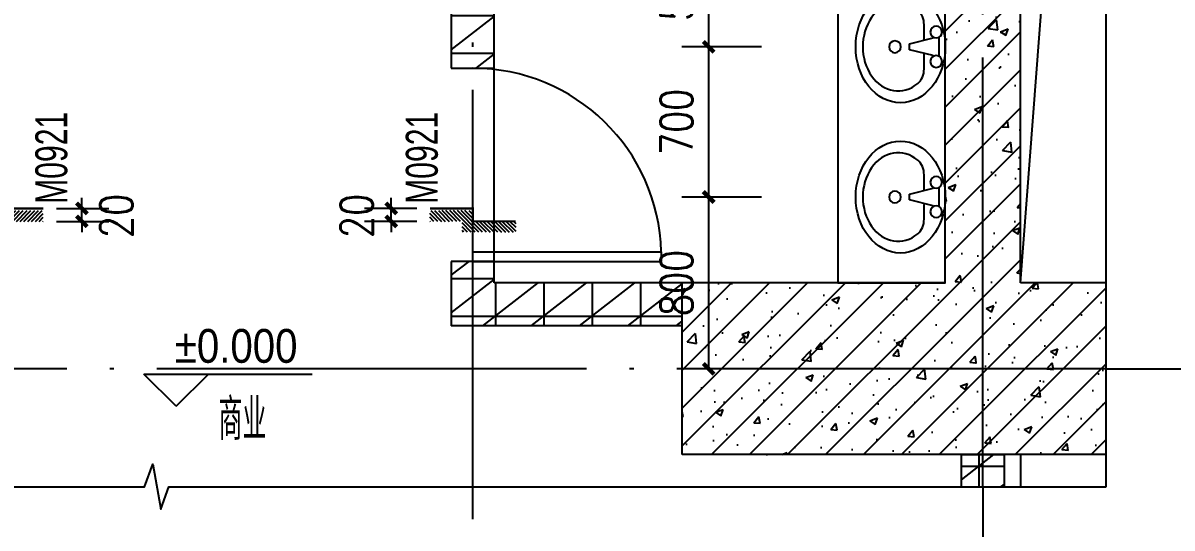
# Model space of a CAD drawing. Extents: x 718358 to 1668613, y -348838 to -159582.
# Drawn here: x 825773 to 831123, y -193662 to -191310 of the extents above; entities that cross this region are included whole.
import ezdxf

# ---------------------------------------------------------------- set-up
doc = ezdxf.new("R2010")
doc.units = 0
doc.header["$LTSCALE"] = 1000
doc.linetypes.add('DOTE', pattern=[2.42, 2, -0.2, 0.02, -0.2])
for name, color, linetype in [('建-厨卫用具', 66, 'Continuous'), ('建-墙体', 2, 'Continuous'), ('建-尺寸', 73, 'Continuous'), ('建-影线', 8, 'Continuous'), ('建-房间名', 7, 'Continuous'), ('建-柱子', 6, 'Continuous'), ('建-标高', 3, 'Continuous'), ('建-符号', 3, 'Continuous'), ('建-符号说明', 7, 'Continuous'), ('建-轴标', 3, 'Continuous'), ('建-轴网', 14, 'DOTE'), ('建-门窗', 4, 'Continuous'), ('建-门窗-编号', 7, 'Continuous'), ('车位', 5, 'Continuous'), ('高差符号', 7, 'Continuous')]:
    doc.layers.add(name, color=color, linetype=linetype)
doc.styles.add('_TCH_DIM', font='gt单线西文.shx', dxfattribs={"width": 0.8, "bigfont": 'gt单线中文.shx'})
doc.styles.add('_TCH_WINDOW', font='gt单线西文.shx', dxfattribs={"height": 3.5, "bigfont": 'gt单线中文.shx'})
doc.styles.add('DIM_FONT', font='SIMPLEX.shx', dxfattribs={"width": 0.8, "bigfont": 'GBCBIG.shx'})
doc.dimstyles.new('DIMN50', dxfattribs={"dimscale": 0.5, "dimtxt": 300, "dimasz": 100, "dimexe": 250, "dimexo": 300, "dimgap": 150, "dimtad": 1, "dimdec": 0, "dimzin": 0, "dimdsep": 46, "dimtxsty": 'DIM_FONT', "dimblk": 'ARCHTICK', "dimcen": 0.09, "dimdle": 1, "dimclrt": 7, "dimazin": 2, "dimtfac": 1, "dimtdec": 0, "dimtix": 1, "dimtmove": 2, "dimatfit": 3, "dimldrblk": 'ARCHTICK', "dimfxl": 1, "dimtolj": 1, "dimtzin": 0, "dimarcsym": 0})
pattern_1 = [(0, (0, 0), (0, 175), []), (37.875, (200, 0), (-84.807639, 109.038328), []), (90, (200, 0), (-225, 1e-14), [])]
pattern_2 = [(45, (0, 0), (-88.388348, 88.388348), []), (50, (0, 0), (358.63009, -31.37607), [37.5, -412.5]), (355, (0, 0), (-69.37567, 376.09607), [30, -330]), (100.4514, (29.9, -2.6), (289.25469, 344.71977), [31.8701, -350.57106]), (46.1842, (0, 100), (533.62052, -82.7595), [56.25, -618.75]), (96.6356, (44.47, 93.1), (467.33135, 487.05894), [47.80514, -525.8565]), (351.1842, (0, 100), (467.33097, 487.0593), [45, -495]), (21, (50, 75), (298.45353, -201.30945), [37.5, -412.5]), (326, (50, 75), (121.65767, 362.57502), [30, -330]), (71.4514, (74.87, 58.22), (420.11131, 161.26525), [31.8701, -350.57106]), (37.5, (0, 0), (6.079928, 166.446927), [0, -326, 0, -335, 0, -331.25]), (7.5, (0, 0), (131.53477, 197.205856), [0, -191, 0, -318.5, 0, -126.25]), (327.5, (-111.5, 0), (266.911218, -11.277436), [0, -125, 0, -390, 0, -517.5]), (317.5, (-161.5, 0), (291.593085, 50.05249), [0, -162.5, 0, -259, 0, -367.5])]

# ---------------------------------------------------------------- blocks, each defined once
blk = doc.blocks.new('10')
for p, q in [((-202131.7, 5644.9), (-202131.7, 5713.3)), ((-202201.8, 5569.4), (-202201.8, 5651.8)), ((-202064.5, 5624.3), (-202174.4, 5651.8)), ((-202064.5, 5596.9), (-202064.5, 5624.3)), ((-202174.4, 5569.4), (-202064.5, 5596.9)), ((-202131.7, 5507.9), (-202131.7, 5576.3))]:
    blk.add_line(p, q)
for centre in [(-202188.1, 5679.2), (-201995.9, 5610.6), (-202188.1, 5542)]:
    blk.add_circle(centre, 27.5)
at = {"extrusion": (0, 0, -1)}
for centre, major_axis, start_param, end_param in [((-202021.8, 5610.6), (0, 260.8), 3.141593, 9.424778), ((-202010.9, 5610.6), (0, 205.9), -0.589031, 3.730624), ((-202065.8, 5713.3), (0, 82.4), -1.570796, -0.589031), ((-202065.8, 5507.9), (0, 82.4), 3.730624, 4.712389)]:
    blk.add_ellipse(centre, major_axis=major_axis, ratio=0.8, start_param=start_param, end_param=end_param, dxfattribs=at)
blk = doc.blocks.new('_ArchTick')
at = {"color": 0, "linetype": 'ByBlock', "const_width": 0.4}
blk.add_lwpolyline([(-0.5, -0.5), (0.5, 0.5)], dxfattribs=at)
blk = doc.blocks.new('*D771')
at = {"layer": 'Defpoints', "color": 0, "transparency": 16777216}
for p in [(825779.1, -192173.7), (826047.4, -192173.7), (825779.1, -192233.7)]:
    blk.add_point(p, dxfattribs=at)
at = {"layer": '建-尺寸', "color": 0, "lineweight": -2, "transparency": 16777216}
for p, q in [((826047.4, -192173.7), (826047.4, -192123.7)), ((825929.1, -192173.7), (826172.4, -192173.7)), ((826047.4, -192233.7), (826047.4, -192173.7)), ((825929.1, -192233.7), (826172.4, -192233.7)), ((826047.4, -192233.7), (826047.4, -192283.7))]:
    blk.add_line(p, q, dxfattribs=at)
at = {"layer": '建-尺寸', "color": 0, "lineweight": -2, "transparency": 16777216, "xscale": 50, "yscale": 50, "zscale": 50}
for p, rotation in [((826047.4, -192173.7), 270), ((826047.4, -192233.7), 90)]:
    blk.add_blockref('_ArchTick', p, dxfattribs=dict(at, rotation=rotation))
at = {"layer": '建-尺寸', "color": 7, "transparency": 16777216, "insert": (826208.5, -192208.7), "char_height": 150, "attachment_point": 5, "rotation": 90, "style": 'DIM_FONT'}
blk.add_mtext('\\A1;20', dxfattribs=at)
blk = doc.blocks.new('*D772')
at = {"layer": 'Defpoints', "color": 0, "transparency": 16777216}
for p in [(827488.1, -192173.7), (827756.4, -192173.7), (827756.4, -192233.7)]:
    blk.add_point(p, dxfattribs=at)
at = {"layer": '建-尺寸', "color": 0, "lineweight": -2, "transparency": 16777216}
for p, q in [((827488.1, -192173.7), (827488.1, -192123.7)), ((827606.4, -192173.7), (827363.1, -192173.7)), ((827488.1, -192233.7), (827488.1, -192173.7)), ((827606.4, -192233.7), (827363.1, -192233.7)), ((827488.1, -192233.7), (827488.1, -192283.7))]:
    blk.add_line(p, q, dxfattribs=at)
at = {"layer": '建-尺寸', "color": 0, "lineweight": -2, "transparency": 16777216, "xscale": 50, "yscale": 50, "zscale": 50}
for p, rotation in [((827488.1, -192173.7), 270), ((827488.1, -192233.7), 90)]:
    blk.add_blockref('_ArchTick', p, dxfattribs=dict(at, rotation=rotation))
at = {"layer": '建-尺寸', "color": 7, "transparency": 16777216, "insert": (827326.9, -192208.7), "char_height": 150, "attachment_point": 5, "rotation": 90, "style": 'DIM_FONT'}
blk.add_mtext('\\A1;20', dxfattribs=at)
blk = doc.blocks.new('*D776')
at = {"layer": 'Defpoints', "color": 0, "transparency": 16777216}
for p in [(828966, -190870.5), (829361.3, -190870.5), (829361.3, -191420.5)]:
    blk.add_point(p, dxfattribs=at)
at = {"layer": '建-尺寸', "color": 0, "lineweight": -2, "transparency": 16777216}
for p, q in [((829211.3, -190870.5), (828841, -190870.5)), ((828966, -191421), (828966, -190870)), ((829211.3, -191420.5), (828841, -191420.5))]:
    blk.add_line(p, q, dxfattribs=at)
at = {"layer": '建-尺寸', "color": 0, "lineweight": -2, "transparency": 16777216, "xscale": 50, "yscale": 50, "zscale": 50}
for p, rotation in [((828966, -190870.5), 90), ((828966, -191420.5), 270)]:
    blk.add_blockref('_ArchTick', p, dxfattribs=dict(at, rotation=rotation))
at = {"layer": '建-尺寸', "color": 7, "transparency": 16777216, "insert": (828816, -191145.5), "char_height": 150, "attachment_point": 5, "rotation": 90, "style": 'DIM_FONT'}
blk.add_mtext('\\A1;550', dxfattribs=at)
blk = doc.blocks.new('*D777')
at = {"layer": 'Defpoints', "color": 0, "transparency": 16777216}
for p in [(828966, -191420.5), (829361.3, -191420.5), (829361.3, -192120.5)]:
    blk.add_point(p, dxfattribs=at)
at = {"layer": '建-尺寸', "color": 0, "lineweight": -2, "transparency": 16777216}
for p, q in [((829211.3, -191420.5), (828841, -191420.5)), ((828966, -192121), (828966, -191420)), ((829211.3, -192120.5), (828841, -192120.5))]:
    blk.add_line(p, q, dxfattribs=at)
at = {"layer": '建-尺寸', "color": 0, "lineweight": -2, "transparency": 16777216, "xscale": 50, "yscale": 50, "zscale": 50}
for p, rotation in [((828966, -191420.5), 90), ((828966, -192120.5), 270)]:
    blk.add_blockref('_ArchTick', p, dxfattribs=dict(at, rotation=rotation))
at = {"layer": '建-尺寸', "color": 7, "transparency": 16777216, "insert": (828816, -191770.5), "char_height": 150, "attachment_point": 5, "rotation": 90, "style": 'DIM_FONT'}
blk.add_mtext('\\A1;700', dxfattribs=at)
blk = doc.blocks.new('*D778')
at = {"layer": 'Defpoints', "color": 0, "transparency": 16777216}
for p in [(828966, -192120.5), (829361.3, -192120.5), (829361.3, -192920.5)]:
    blk.add_point(p, dxfattribs=at)
at = {"layer": '建-尺寸', "color": 0, "lineweight": -2, "transparency": 16777216}
for p, q in [((829211.3, -192120.5), (828841, -192120.5)), ((828966, -192921), (828966, -192120)), ((829211.3, -192920.5), (828841, -192920.5))]:
    blk.add_line(p, q, dxfattribs=at)
at = {"layer": '建-尺寸', "color": 0, "lineweight": -2, "transparency": 16777216, "xscale": 50, "yscale": 50, "zscale": 50}
for p, rotation in [((828966, -192120.5), 90), ((828966, -192920.5), 270)]:
    blk.add_blockref('_ArchTick', p, dxfattribs=dict(at, rotation=rotation))
at = {"layer": '建-尺寸', "color": 7, "transparency": 16777216, "insert": (828816, -192520.5), "char_height": 150, "attachment_point": 5, "rotation": 90, "style": 'DIM_FONT'}
blk.add_mtext('\\A1;800', dxfattribs=at)

msp = doc.modelspace()

# ---------------------------------------------------------------- hatches: boundary and pattern name
at = {"layer": '建-影线'}
h = msp.add_hatch(dxfattribs=at)
h.set_pattern_fill('钢筋混凝土', color=256, scale=50, style=0)
h.set_pattern_definition(pattern_2)
h.paths.add_polyline_path([(830217.7, -192787.1), (830417.7, -192520.5), (830417.7, -188920.5), (830067.7, -188920.5), (830067.7, -192520.5)])
h = msp.add_hatch(dxfattribs=at)
h.set_pattern_fill('空心砖', color=256, scale=50, style=0)
h.set_pattern_definition(pattern_1)
h.paths.add_polyline_path([(827767.7, -190420.5), (827767.7, -191520.5), (827967.7, -191520.5), (827967.7, -190320.5), (827834.4, -190320.5)])
h = msp.add_hatch(dxfattribs=at)
h.set_pattern_fill('空心砖', color=256, scale=50, style=0)
h.set_pattern_definition(pattern_1)
h.paths.add_polyline_path([(827967.7, -192520.5), (827967.7, -192420.5), (827767.7, -192420.5), (827767.7, -192720.5)])
h = msp.add_hatch(dxfattribs=at)
h.set_pattern_fill('空心砖', color=256, scale=50, style=0)
h.set_pattern_definition(pattern_1)
h.paths.add_polyline_path([(828842.7, -192520.5), (827967.7, -192520.5), (827767.7, -192720.5), (828842.7, -192720.5)])
h = msp.add_hatch(dxfattribs=at)
h.set_pattern_fill('钢筋混凝土', color=256, scale=50, style=0)
h.set_pattern_definition(pattern_2)
h.paths.add_polyline_path([(830217.7, -192787.1), (830067.7, -192520.5), (828842.7, -192520.5), (828842.7, -193320.5), (830167.7, -193320.5)])
h = msp.add_hatch(dxfattribs=at)
h.set_pattern_fill('钢筋混凝土', color=256, scale=50, style=0)
h.set_pattern_definition(pattern_2)
h.paths.add_polyline_path([(830817.1, -192520.5), (830417.7, -192520.5), (830217.7, -192787.1), (830167.7, -193320.5), (830817.1, -193320.5)])
h = msp.add_hatch(dxfattribs=at)
h.set_pattern_fill('空心砖', color=256, scale=50, style=0)
h.set_pattern_definition(pattern_1)
h.paths.add_polyline_path([(830342.7, -193469.8), (830342.7, -193320.5), (830142.7, -193320.5), (830142.7, -193469.8)])
at = {"layer": '高差符号'}
h = msp.add_hatch(dxfattribs=at)
h.set_pattern_fill('ANSI31', color=256, scale=100, angle=360, style=0)
h.set_pattern_definition([(45, (1047288.368, 550856.309), (-8.83883476, 8.83883476), [])])
h.paths.add_polyline_path([(825717.7, -192233.7), (825867.7, -192233.7), (825867.7, -192183.7), (825667.7, -192183.7), (825667.7, -192233.7), (825467.7, -192233.7), (825467.7, -192283.7), (825717.7, -192283.7)])
h = msp.add_hatch(dxfattribs=at)
h.set_pattern_fill('ANSI31', color=256, scale=100, angle=360, style=0)
h.set_pattern_definition([(135, (606247.077, 550856.309), (8.83883476, 8.83883476), [])])
h.paths.add_polyline_path([(827817.7, -192233.7), (827667.7, -192233.7), (827667.7, -192183.7), (827867.7, -192183.7), (827867.7, -192233.7), (828067.7, -192233.7), (828067.7, -192283.7), (827817.7, -192283.7)])

# ---------------------------------------------------------------- linework, layer by layer
at = {"layer": '建-厨卫用具'}
msp.add_lwpolyline([(829567.7, -190870.5), (829567.7, -192520.5), (830067.7, -192520.5), (830067.7, -190870.5)], close=True, dxfattribs=at)
at = {"layer": '建-墙体'}
for p, q in [((827967.7, -191520.5), (827967.7, -190320.5)), ((827767.7, -190420.5), (827767.7, -191520.5)), ((827767.7, -191520.5), (827967.7, -191520.5)), ((827967.7, -192420.5), (827767.7, -192420.5)), ((827767.7, -192420.5), (827767.7, -192720.5)), ((827967.7, -192520.5), (827967.7, -192420.5)), ((828842.7, -192520.5), (827967.7, -192520.5)), ((828842.7, -192720.5), (828842.7, -192520.5)), ((828842.7, -192720.5), (827767.7, -192720.5)), ((830142.7, -193469.8), (830142.7, -193320.5)), ((830142.7, -193320.5), (830342.7, -193320.5)), ((830342.7, -193469.8), (830342.7, -193320.5))]:
    msp.add_line(p, q, dxfattribs=at)
at = {"layer": '建-柱子'}
for p, q in [((830067.7, -192520.5), (830067.7, -188920.5)), ((830417.7, -192520.5), (830417.7, -188920.5)), ((830067.7, -192520.5), (828842.7, -192520.5)), ((828842.7, -193320.5), (828842.7, -192520.5)), ((830817.1, -192520.5), (830417.7, -192520.5)), ((830167.7, -193320.5), (828842.7, -193320.5)), ((830817.1, -193320.5), (830167.7, -193320.5))]:
    msp.add_line(p, q, dxfattribs=at)
at = {"layer": '建-标高'}
for p, q in [((826486.8, -193095.2), (826336.8, -192945.2)), ((826336.8, -192945.2), (827119.3, -192945.2)), ((826486.8, -193095.2), (826636.8, -192945.2))]:
    msp.add_line(p, q, dxfattribs=at)
at = {"layer": '建-符号'}
for points in [[(830817.1, -193469.8), (830817.1, -189407.4), (830712.1, -189369.2), (830922.1, -189332.2), (830817.1, -189294.9), (830817.1, -185232.5)], [(821974.2, -193469.8), (826339.4, -193469.8), (826377.6, -193364.8), (826414.7, -193574.8), (826451.9, -193469.8), (830817.1, -193469.8)]]:
    msp.add_lwpolyline(points, dxfattribs=at)
at = {"layer": '建-轴标'}
for p, q in [((830817.1, -192920.5), (832026.9, -192920.5)), ((830242.7, -193469.8), (830242.7, -194902.6))]:
    msp.add_line(p, q, dxfattribs=at)
at = {"layer": '建-轴网'}
for p, q in [((830242.7, -193469.8), (830242.7, -185232.5)), ((827867.7, -193620.5), (827867.7, -187925)), ((830817.1, -192920.5), (821974.2, -192920.5))]:
    msp.add_line(p, q, dxfattribs=at)
at = {"layer": '建-门窗'}
for p, q in [((827967.7, -192420.5), (827967.7, -191520.5)), ((827867.7, -192420.5), (827867.7, -192375.5)), ((827867.7, -192375.5), (828745.2, -192375.5)), ((828745.2, -192375.5), (828745.2, -192420.5)), ((827867.7, -192420.5), (828745.2, -192420.5))]:
    msp.add_line(p, q, dxfattribs=at)
msp.add_lwpolyline([(830417.7, -192520.5), (830639.1, -189608.7), (830817.1, -189478.4)], dxfattribs=at)
msp.add_arc((827867.7, -192398), 877.5, 1.4693, 90, dxfattribs=at)
at = {"layer": '车位'}
msp.add_lwpolyline([(830817.1, -193320.5), (830417.7, -193320.5), (830417.7, -193469.8)], dxfattribs=at)
at = {"layer": '高差符号', "const_width": 10}
for points in [[(825867.7, -192173.7), (825667.7, -192173.7), (825667.7, -192233.7), (825467.7, -192233.7)], [(827667.7, -192173.7), (827867.7, -192173.7), (827867.7, -192233.7), (828067.7, -192233.7)]]:
    msp.add_lwpolyline(points, dxfattribs=at)

# ---------------------------------------------------------------- block references
at = {"layer": '建-厨卫用具', "xscale": -1, "rotation": 0.0001195283104493683}
for p in [(627837.2, -197031.5), (627837.2, -197731.5)]:
    msp.add_blockref('10', p, dxfattribs=at)

# ---------------------------------------------------------------- texts
at = {"layer": '建-房间名', "style": 'DIM_FONT', "width": 0.8}
msp.add_text('商业', height=192.91, dxfattribs=at).set_placement((826684.2, -193253))
at = {"layer": '建-符号说明', "style": '_TCH_DIM', "width": 0.888889}
msp.add_text('%%P0.000', height=157.5, dxfattribs=at).set_placement((826480.3, -192892.7))
at = {"layer": '建-门窗-编号', "style": '_TCH_WINDOW', "width": 0.705882}
for p in [(825979.6, -192152.5), (827704.6, -192152.5)]:
    msp.add_text('M0921', height=148.75, rotation=90, dxfattribs=at).set_placement(p)

# ---------------------------------------------------------------- dimensions: what is measured, and where the dimension line sits
at = {"layer": '建-尺寸'}
for p1, p2, picture, middle in [((829361.3, -191420.5), (829361.3, -190870.5), '*D776', (828816, -191145.5)), ((829361.3, -192120.5), (829361.3, -191420.5), '*D777', (828816, -191770.5)), ((829361.3, -192920.5), (829361.3, -192120.5), '*D778', (828816, -192520.5))]:
    dim = msp.add_aligned_dim(p1=p1, p2=p2, distance=395.3, dimstyle='DIMN50', dxfattribs=at)
    dim.commit()
    dim.dimension.update_dxf_attribs({"geometry": picture, "text_midpoint": middle})
for base, p1, p2, picture, middle in [((826047.4, -192173.7), (825779.1, -192233.7), (825779.1, -192173.7), '*D771', (826208.5, -192208.7)), ((827488.1, -192173.7), (827756.4, -192233.7), (827756.4, -192173.7), '*D772', (827326.9, -192208.7))]:
    dim = msp.add_linear_dim(base=base, p1=p1, p2=p2, angle=90, text='20', dimstyle='DIMN50', dxfattribs=at)
    dim.commit()
    dim.dimension.update_dxf_attribs({"geometry": picture, "text_midpoint": middle, "dimtype": 161})

doc.saveas('drawing.dxf')
